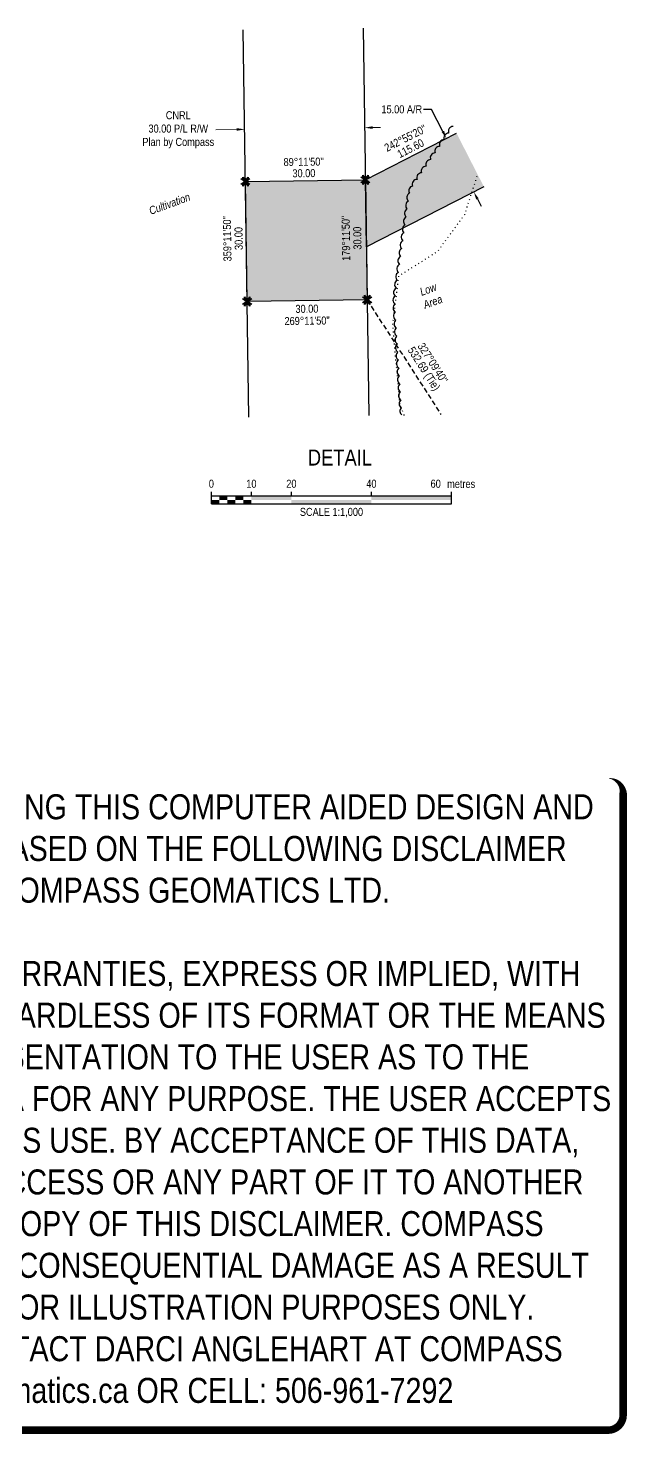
# Model space of a CAD drawing. Extents: x 342619 to 344593, y 6129270 to 6131233.
# Drawn here: x 343845 to 344593, y 6129270 to 6131026 of the extents above; entities that cross this region are included whole.
import ezdxf
from ezdxf.enums import TextEntityAlignment as Align

# ---------------------------------------------------------------- set-up
doc = ezdxf.new("R2010")
doc.units = 0
doc.header["$LTSCALE"] = 5
doc.header["$PDMODE"] = 34
doc.header["$PDSIZE"] = 0.03
for name, pattern in [('0', [1, 1, 0]), ('foc-TIELINE', [1.875, 1.25, -0.625]), ('foc-TOPO', [1, 0.2, -0.8])]:
    doc.linetypes.add(name, pattern=pattern)
doc.layers.get('Defpoints').update_dxf_attribs({"color": 9})
for name, color, linetype in [('C-RW', 13, 'Continuous'), ('DETAIL-T', 7, 'Continuous'), ('L-BD', 7, 'Continuous'), ('L-BD1', 253, 'Continuous'), ('L-MON', 1, 'Continuous'), ('L-TIE', 7, 'foc-TIELINE'), ('P-PROPOSED', 10, 'Continuous'), ('P-PROPOSED-H', 21, 'Continuous'), ('P-TXT', 4, 'Continuous'), ('T-BUSH', 110, '0'), ('T-LOW-AREA', 48, 'foc-TOPO')]:
    doc.layers.add(name, color=color, linetype=linetype)
doc.layers.add('C-RW-T', color=13, linetype='Continuous', lineweight=9)
doc.layers.add('T-TEXT', color=48, linetype='Continuous', lineweight=18)
doc.layers.add('DISCLAIMER', color=7, linetype='Continuous', plot=False)
doc.styles.add('80', font='ARIALN.TTF', dxfattribs={"height": 10})
doc.styles.add('80CG', font='ARIALN.TTF', dxfattribs={"height": 10})
doc.styles.add('80L', font='ARIALN.TTF', dxfattribs={"height": 10})
doc.styles.add('80LS', font='ARIALNI.TTF', dxfattribs={"height": 10})
doc.dimstyles.new('Compass 5 000', dxfattribs={"dimscale": 5, "dimtxt": 9, "dimasz": 2, "dimexe": 0.2, "dimexo": 0.0625, "dimgap": 0.5, "dimtad": 0, "dimtih": 1, "dimtoh": 1, "dimzin": 0, "dimdsep": 46, "dimtxsty": '80CG', "dimcen": 0.1, "dimse1": 1, "dimse2": 1, "dimclrd": 256, "dimclrt": 256, "dimaunit": 1, "dimadec": 4, "dimazin": 0, "dimtfac": 0.06, "dimtofl": 0, "dimtmove": 0, "dimatfit": 1, "dimfxl": 0.2, "dimtolj": 1, "dimtzin": 0, "dimlwd": -1, "dimarcsym": 0})

# ---------------------------------------------------------------- blocks, each defined once
blk = doc.blocks.new('*D590')
at = {"layer": 'C-RW-T', "transparency": 16777216}
for p, q in [((344105.9, 6130899.8), (344079.7, 6130899.4)), ((344275.8, 6130902.2), (344285.8, 6130902.3))]:
    blk.add_line(p, q, dxfattribs=at)
at = {"layer": 'C-RW-T', "linetype": 'Continuous', "transparency": 16777216}
for points in [[(344105.8, 6130901.5), (344105.9, 6130898.1), (344115.9, 6130899.9)], [(344275.8, 6130903.8), (344275.8, 6130900.5), (344265.8, 6130902)]]:
    blk.add_solid(points, dxfattribs=at)
at = {"layer": 'Defpoints', "color": 0, "linetype": 'Continuous', "transparency": 16777216}
for p in [(344115.6, 6130917.1), (344265.6, 6130919.2), (344115.9, 6130899.9)]:
    blk.add_point(p, dxfattribs=at)
at = {"layer": 'C-RW-T', "linetype": 'Continuous', "transparency": 16777216, "insert": (344032.9, 6130899.4), "char_height": 10, "attachment_point": 5, "style": '80CG'}
blk.add_mtext('\\A1;CNRL\\P30.00 P/L R/W\\PPlan by Compass', dxfattribs=at)
blk = doc.blocks.new('*U296')
at = {"color": 0}
for p, q in [((-150, 0), (-150, 15)), ((-150, 10), (150.2, 10)), ((-150, 0), (150.2, 0)), ((-100, 10), (-100, 15)), ((-50, 10), (-50, 15)), ((50, 10), (50, 15)), ((150.2, 0), (150.2, 15))]:
    blk.add_line(p, q, dxfattribs=at)
for points in [[(-150, 5), (-140, 5), (-150, 0), (-140, 0)], [(-140, 10), (-130, 10), (-140, 5), (-130, 5)], [(-130, 5), (-120, 5), (-130, 0), (-120, 0)], [(-120, 10), (-110, 10), (-120, 5), (-110, 5)], [(-110, 5), (-100, 5), (-110, 0), (-100, 0)], [(-100, 10), (-50, 10), (-100, 5), (-50, 5)], [(-50, 5), (50, 5), (-50, 0), (50, 0)], [(50, 10), (150.2, 10), (50, 5), (150.2, 5)]]:
    blk.add_solid(points, dxfattribs=at)
at = {"color": 0, "style": '80'}
blk.add_text('metres', height=10, dxfattribs=at).set_placement((162.2, 20), align=Align.CENTER)
at = {"color": 0, "char_height": 10, "style": '80'}
for s, insert, attachment_point in [('0', (-150, 30.2), 2), ('10', (-100, 30.2), 2), ('20', (-50, 30.2), 2), ('40', (50, 30.2), 2), ('60', (136.7, 30.2), 3), ('SCALE 1:1,000', (0.1, -5), 2)]:
    blk.add_mtext(s, dxfattribs=dict(at, insert=insert, attachment_point=attachment_point))
blk = doc.blocks.new('TEMP')
h = blk.add_hatch(color=255)
h.dxf.hatch_style = 1
h.paths.add_polyline_path([(0, 0.25), (-0.67, 1.15), (-0.67, 0.67), (-1.15, 0.67), (-0.25, 0), (-1.15, -0.67), (-0.67, -0.67), (-0.67, -1.15), (0, -0.25), (0.67, -1.15), (0.67, -0.67), (1.15, -0.67), (0.25, 0), (1.15, 0.67), (0.67, 0.67), (0.67, 1.15)])
h.paths.add_polyline_path([(0.57, 0.85), (0.57, 0.57), (0.85, 0.57), (0.08, 0), (0.85, -0.57), (0.57, -0.57), (0.57, -0.85), (0, -0.08), (-0.57, -0.85), (-0.57, -0.57), (-0.85, -0.57), (-0.08, 0), (-0.85, 0.57), (-0.57, 0.57), (-0.57, 0.85), (0, 0.08)], flags=16)
h = blk.add_hatch(color=1)
h.dxf.hatch_style = 1
h.paths.add_polyline_path([(0, 0.08), (-0.57, 0.85), (-0.57, 0.57), (-0.85, 0.57), (-0.08, 0), (-0.85, -0.57), (-0.57, -0.57), (-0.57, -0.85), (0, -0.08), (0.57, -0.85), (0.57, -0.57), (0.85, -0.57), (0.08, 0), (0.85, 0.57), (0.57, 0.57), (0.57, 0.85)])
at = {"color": 1}
for p, q in [((-0.08, 0), (0.08, 0)), ((0, 0.08), (0, -0.08))]:
    blk.add_line(p, q, dxfattribs=at)
at = {"color": 255, "flags": 128}
blk.add_lwpolyline([(-0.25, 0), (-1.15, 0.67), (-0.67, 0.67), (-0.67, 1.15), (0, 0.25), (0.67, 1.15), (0.67, 0.67), (1.15, 0.67), (0.25, 0), (1.15, -0.67), (0.67, -0.67), (0.67, -1.15), (0, -0.25), (-0.67, -1.15), (-0.67, -0.67), (-1.15, -0.67)], close=True, dxfattribs=at)
at = {"color": 1, "flags": 128}
blk.add_lwpolyline([(-0.08, 0), (-0.85, 0.57), (-0.57, 0.57), (-0.57, 0.85), (0, 0.08), (0.57, 0.85), (0.57, 0.57), (0.85, 0.57), (0.08, 0), (0.85, -0.57), (0.57, -0.57), (0.57, -0.85), (0, -0.08), (-0.57, -0.85), (-0.57, -0.57), (-0.85, -0.57)], close=True, dxfattribs=at)
blk = doc.blocks.new('*D602')
at = {"layer": 'Defpoints', "color": 0, "transparency": 16777216}
for p in [(344345.5, 6130877), (344379.6, 6130810.2), (344402.2, 6130821.8)]:
    blk.add_point(p, dxfattribs=at)
at = {"layer": 'P-TXT', "transparency": 16777216}
for p, q in [((344349.5, 6130924.9), (344339.5, 6130924.9)), ((344363.5, 6130897.4), (344349.5, 6130924.9)), ((344406.7, 6130812.9), (344411.3, 6130804))]:
    blk.add_line(p, q, dxfattribs=at)
for points in [[(344365, 6130898.2), (344362, 6130896.7), (344368, 6130888.5)], [(344408.2, 6130813.6), (344405.2, 6130812.1), (344402.2, 6130821.8)]]:
    blk.add_solid(points, dxfattribs=at)
at = {"layer": 'P-TXT', "transparency": 16777216, "insert": (344312.2, 6130924.9), "char_height": 10, "attachment_point": 5, "style": '80CG'}
blk.add_mtext('\\A1;15.00 A/R', dxfattribs=at)
blk = doc.blocks.new('Disclaimer_Legal')
at = {"layer": 'DISCLAIMER', "color": 254, "flags": 128}
blk.add_lwpolyline([(-3612.9, -1104.6, 37.5, 37.5, 0), (4096.1, -1104.6, 37.5, 37.5, 0.414214), (4171.1, -1029.6, 37.5, 37.5, 0), (4171.1, 2078.7, 37.5, 0, 0.414214), (4096.1, 2153.7, 0, 0, 0), (-3612.9, 2153.7, 0, 0, 0.414214), (-3687.9, 2078.7, 0, 0, 0), (-3687.9, -1029.6, 0, 37.5, 0.414214)], format="xyseb", close=True, dxfattribs=at)
at = {"layer": 'DISCLAIMER', "color": 254, "insert": (241.6, 533.9), "char_height": 125, "width": 7717.568, "attachment_point": 5, "style": '80'}
blk.add_mtext('NOTICE TO THE CORPORATION, PERSON &/OR PERSONS REGARDING THIS COMPUTER AIDED DESIGN AND DRAFTING (CADD) FILES. ACCEPTANCE OF THE CADD DATA IS BASED ON THE FOLLOWING DISCLAIMER WHICH COVERS ALL CADD DATA RECIEVED FROM COMPASS GEOMATICS LTD.\\P{\\fArial Narrow|b1|i0|c0|p34;DISCLAIMER}\\PCOMPASS GEOMATICS LTD. MAKES NO REPRESENTATION OR WARRANTIES, EXPRESS OR IMPLIED, WITH RESPECT TO THE REUSE OF THE DATA PROVIDED HEREWITH, REGARDLESS OF ITS FORMAT OR THE MEANS OF ITS TRANSMISSION. THERE IS NO GUARANTEE OR REPRESENTATION TO THE USER AS TO THE ACCURACY, CURRENCY, SUITABILITY OR RELIABILITY OF THIS DATA FOR ANY PURPOSE. THE USER ACCEPTS THE DATA "AS IS", AND ASSUMES ALL RISKS ASSOCIATED WITH ITS USE. BY ACCEPTANCE OF THIS DATA, THE USER AGREES NOT TO TRANSMIT THIS DATA OR PROVIDE ACCESS OR ANY PART OF IT TO ANOTHER PARTY UNLESS THE USER SHALL INCLUDE WITH THE DATA A COPY OF THIS DISCLAIMER. COMPASS GEOMATICS LTD. ASSUMES NO RESPONSIBILITY FOR ACTUAL OR CONSEQUENTIAL DAMAGE AS A RESULT OF ANY USER\'S RELIANCE ON THIS DATA. THIS CADD FILE IS FOR ILLUSTRATION PURPOSES ONLY.\\PIF YOU REQUIRE MORE ACCURATE INFORMATION, PLEASE CONTACT DARCI ANGLEHART AT COMPASS GEOMATICS LTD. VIA EMAIL: darci.anglehart@compassgeomatics.ca OR CELL: 506-961-7292', dxfattribs=at)

msp = doc.modelspace()

# ---------------------------------------------------------------- hatches: boundary and pattern name
at = {"layer": 'P-PROPOSED-H'}
h = msp.add_hatch(color=256, dxfattribs=at)
h.dxf.hatch_style = 1
h.paths.add_polyline_path([(344414.788, 6130828.212), (344267.905, 6130753.128), (344266.733, 6130836.742), (344380.658, 6130894.978)])
h = msp.add_hatch(color=256, dxfattribs=at)
h.dxf.hatch_style = 1
h.paths.add_polyline_path([(344116.781, 6130834.64), (344266.733, 6130836.742), (344268.835, 6130686.789), (344118.882, 6130684.688)])

# ---------------------------------------------------------------- linework, layer by layer
at = {"layer": 'C-RW', "flags": 128}
for points in [[(344120.905, 6130540.354), (344114.122, 6131024.35)], [(344264.074, 6131026.452), (344270.858, 6130542.455)]]:
    msp.add_lwpolyline(points, dxfattribs=at)
at = {"layer": 'L-TIE'}
msp.add_line((344268.835, 6130686.789), (344361.172, 6130543.721), dxfattribs=at)
at = {"layer": 'P-PROPOSED', "flags": 128}
msp.add_lwpolyline([(344414.788, 6130828.212), (344267.905, 6130753.128), (344266.733, 6130836.742), (344380.658, 6130894.978)], dxfattribs=at)
msp.add_lwpolyline([(344116.781, 6130834.64), (344266.733, 6130836.742), (344268.835, 6130686.789), (344118.882, 6130684.688)], close=True, dxfattribs=at)
at = {"layer": 'T-BUSH', "linetype": 'Continuous', "flags": 128}
msp.add_lwpolyline([(344376.352, 6130903.506, 0.52056705), (344370.727, 6130895.24, 0.52056705), (344365.102, 6130886.975, 0.52056705), (344359.477, 6130878.709, 0.52056705), (344353.852, 6130870.444, 0.52056705), (344348.227, 6130862.179, 0.52056705), (344342.602, 6130853.913, 0.52056705), (344336.978, 6130845.648, 0.52056705), (344331.353, 6130837.383, 0.52056705), (344325.728, 6130829.117, 0.52056705), (344321.769, 6130820.21, 0.52056705), (344320.39, 6130810.307, 0.52056705), (344319.011, 6130800.405, 0.52056705), (344317.631, 6130790.503, 0.52056705), (344316.252, 6130780.601, 0.52056705), (344314.873, 6130770.698, 0.52056705), (344313.494, 6130760.796, 0.52056705), (344312.114, 6130750.894, 0.52056705), (344310.735, 6130740.992, 0.52056705), (344309.356, 6130731.09, 0.52056705), (344307.977, 6130721.187, 0.52056705), (344306.597, 6130711.285, 0.52056705), (344305.218, 6130701.383, 0.52056705), (344303.839, 6130691.481, 0.52056705), (344303.566, 6130681.537, 0.52056705), (344304.195, 6130671.559, 0.52056705), (344304.825, 6130661.581, 0.52056705), (344305.455, 6130651.603, 0.52056705), (344306.085, 6130641.625, 0.52056705), (344306.714, 6130631.647, 0.52056705), (344307.344, 6130621.669, 0.52056705), (344307.974, 6130611.691, 0.52056705), (344308.604, 6130601.713, 0.52056705), (344309.233, 6130591.735, 0.52056705), (344309.863, 6130581.757, 0.52056705), (344310.493, 6130571.779, 0.52056705), (344311.122, 6130561.802, 0.52056705), (344311.752, 6130551.824, 0.52056705), (344312.298, 6130543.183)], format="xyb", dxfattribs=at)
at = {"layer": 'T-LOW-AREA', "flags": 128}
msp.add_lwpolyline([(344315.333, 6130542.455), (344309.938, 6130557.062), (344300.913, 6130655.567), (344308.508, 6130716.647), (344357.113, 6130747.512), (344390.783, 6130793.517), (344407.083, 6130843.285)], dxfattribs=at)

# ---------------------------------------------------------------- block references
at = {"xscale": 0.25, "yscale": 0.25, "zscale": 0.25}
msp.add_blockref('Disclaimer_Legal', (343546.006, 6129550.497), dxfattribs=at)
at = {"layer": 'DETAIL-T', "linetype": 'Continuous', "xscale": 0.99978011, "yscale": 0.99978011, "zscale": 0.99978011}
msp.add_blockref('*U296', (344224.238, 6130431.869), dxfattribs=at)
at = {"layer": 'L-MON', "color": 3, "linetype": 'Continuous', "xscale": 4.998900549999982, "yscale": 4.998900549999982, "zscale": 4.998900549999982}
for p in [(344116.781, 6130834.64), (344266.733, 6130836.742), (344118.882, 6130684.688), (344268.835, 6130686.789)]:
    msp.add_blockref('TEMP', p, dxfattribs=at)

# ---------------------------------------------------------------- texts
at = {"layer": 'DETAIL-T', "color": 3, "insert": (344234.895, 6130489.804), "char_height": 19.9956, "width": 223.8088, "attachment_point": 5, "style": '80CG'}
msp.add_mtext('DETAIL', dxfattribs=at)
at = {"layer": 'L-BD', "style": '80L'}
for s, height, rotation, p in [("242°55'20''", 9.9978, 27.0751, (344316.693, 6130888.947)), ('115.60', 9.9978, 27.0751, (344323.177, 6130876.261)), ('179°11\'50"', 9.9978, 90.803, (344242.408, 6130763.779)), ('30.00', 9.9978, 90.803, (344256.653, 6130763.979)), ("327°09'40''", 10, 302.8385, (344351.003, 6130607.914)), ('532.69 (Tie)', 10, 302.8385, (344339.031, 6130600.187))]:
    msp.add_text(s, height=height, rotation=rotation, dxfattribs=at).set_placement(p, align=Align.MIDDLE)
at = {"layer": 'L-BD1', "style": '80L'}
for s, rotation, p in [("89°11'50''", 0.803, (344189.686, 6130859.409)), ('30.00', 0.803, (344189.886, 6130845.163)), ("359°11'50''", 90.803, (344094.033, 6130763.328)), ('30.00', 90.803, (344108.279, 6130763.527)), ('269°11\'50"', 0.803, (344193.864, 6130660.742)), ('30.00', 0.803, (344193.654, 6130675.737))]:
    msp.add_text(s, height=9.9978, rotation=rotation, dxfattribs=at).set_placement(p, align=Align.MIDDLE)
at = {"layer": 'T-TEXT', "style": '80LS'}
msp.add_text('Cultivation', height=9.9978, rotation=20, dxfattribs=at).set_placement((344022.037, 6130806.945), align=Align.MIDDLE_CENTER)
at = {"layer": 'T-TEXT', "insert": (344343.519, 6130704.713), "char_height": 9.9978, "width": 24.07151, "attachment_point": 2, "rotation": 20, "style": '80LS'}
msp.add_mtext('Low\\PArea', dxfattribs=at)

# ---------------------------------------------------------------- dimensions: what is measured, and where the dimension line sits
at = {"layer": 'C-RW-T', "linetype": 'Continuous'}
dim = msp.add_linear_dim(base=(344115.866, 6130899.927), p1=(344265.577, 6130919.21), p2=(344115.625, 6130917.109), angle=180.802986, text='CNRL\\P30.00 P/L R/W\\PPlan by Compass', dimstyle='Compass 5 000', dxfattribs=at)
dim.commit()
dim.dimension.update_dxf_attribs({"geometry": '*D590', "text_midpoint": (344032.923, 6130899.419), "dimtype": 161})
at = {"layer": 'P-TXT'}
dim = msp.add_linear_dim(base=(344402.169, 6130821.761), p1=(344345.516, 6130877.013), p2=(344379.645, 6130810.247), angle=297.075104, text='15.00 A/R', dimstyle='Compass 5 000', dxfattribs=at)
dim.commit()
dim.dimension.update_dxf_attribs({"geometry": '*D602', "text_midpoint": (344312.183, 6130924.865), "dimtype": 161})

doc.saveas('drawing.dxf')
